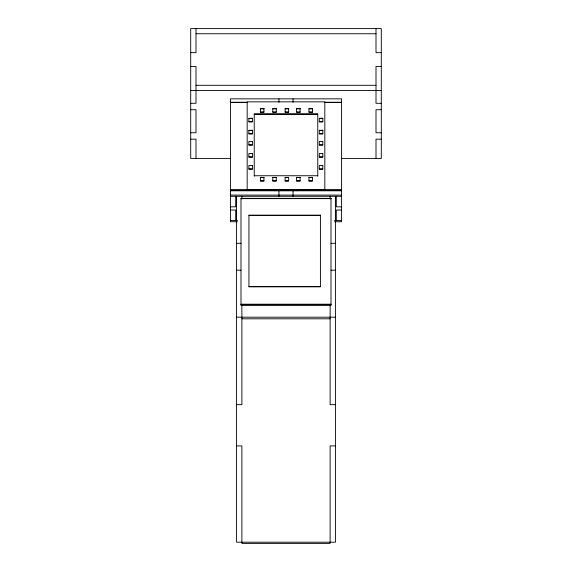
<?xml version="1.0" encoding="UTF-8"?>
<svg xmlns="http://www.w3.org/2000/svg" width="572" height="572" viewBox="0 0 572 572"><rect width="100%" height="100%" fill="white"/><g stroke="black" fill="none" stroke-linecap="round" stroke-linejoin="round"><path stroke-width="0.86" d="M195.996 33.755L376.004 33.755M190.698 52.653L195.996 52.653L195.996 28.6M381.302 52.653L376.004 52.653L376.004 28.6M190.698 66.402L195.996 66.402L195.996 103.289L190.698 103.289M381.302 66.402L376.004 66.402L376.004 103.289L381.302 103.289M195.996 85.299L376.004 85.299M190.698 90.455L381.302 90.455M230.409 102.238L247.304 102.238M324.696 102.238L341.591 102.238M230.409 102.438L247.304 102.438M324.696 102.438L341.591 102.438M260.41 108.809L263.942 108.809M272.765 108.809L276.29 108.809M285.121 108.809L288.645 108.809M296.589 108.809L300.121 108.809M308.944 108.809L312.469 108.809M190.698 109.702L195.996 109.702L195.996 132.754L190.698 132.754M381.302 109.702L376.004 109.702L376.004 132.754L381.302 132.754M260.41 112.04L263.942 112.04M272.765 112.04L276.29 112.04M285.121 112.04L288.645 112.04M296.589 112.04L300.121 112.04M308.944 112.04L312.469 112.04M254.233 114.271L317.767 114.271M248.892 118.447L252.424 118.447M319.276 118.447L322.808 118.447M248.892 121.686L252.424 121.686M319.276 121.686L322.808 121.686M248.892 130.48L252.424 130.48M319.276 130.48L322.808 130.48M248.892 133.719L252.424 133.719M319.276 133.719L322.808 133.719M190.698 139.168L195.996 139.168L195.996 158.408M381.302 139.168L376.004 139.168L376.004 158.408M248.892 144.888L252.424 144.888M319.276 144.888L322.808 144.888M248.892 156.921L252.424 156.921M319.276 156.921L322.808 156.921M230.745 158.408L190.698 158.408L190.698 28.6L381.302 28.6L381.302 158.408L341.255 158.408M248.892 168.947L252.424 168.947M319.276 168.947L322.808 168.947M254.233 175.747L317.767 175.747M260.41 177.606L263.942 177.606M272.765 177.606L276.29 177.606M285.121 177.606L288.645 177.606M296.589 177.606L300.121 177.606M308.944 177.606L312.469 177.606M260.41 180.838L263.942 180.838M272.765 180.838L276.29 180.838M285.121 180.838L288.645 180.838M296.589 180.838L300.121 180.838M308.944 180.838L312.469 180.838M247.175 189.496L324.825 189.496M230.409 189.897L341.591 189.897M230.409 190.097L341.591 190.097M274.531 190.598L297.469 190.598M230.409 190.798L341.591 190.798M230.409 195.095L341.591 195.095M230.409 196.296L341.591 196.296M240.998 198.62L331.002 198.62M230.409 206.821L235.7 206.821L235.7 196.296M341.591 206.821L336.3 206.821L336.3 196.296M230.409 210.024L235.7 210.024L235.7 220.549M341.591 210.024L336.3 210.024L336.3 220.549M248.942 215.422L320.413 215.422M230.409 220.549L237.466 220.549M334.534 220.549L341.591 220.549M237.466 221.75L230.409 221.75L230.409 98.849L341.591 98.849L341.591 221.75L334.534 221.75M236.586 243.3L240.998 243.3M331.002 243.3L335.414 243.3M236.586 270.184L240.998 270.184M331.002 270.184L335.414 270.184M248.942 286.565L320.413 286.565M240.998 304.211L331.002 304.211M240.998 304.483L331.002 304.483M236.586 317.188L335.414 317.188M241.877 318.804L330.123 318.804M236.586 404.654L241.877 404.654L241.877 304.769M335.414 404.654L330.123 404.654L330.123 304.769M236.586 445.917L241.877 445.917L241.877 543.4L330.123 543.4L330.123 445.917L335.414 445.917M335.414 196.296L335.414 542.206L236.586 542.206L236.586 196.296M330.123 196.296L330.123 198.956M324.825 189.897L324.825 101.837L247.175 101.837L247.175 189.897M317.767 176.147L317.767 113.871L254.233 113.871L254.233 176.147M297.469 190.097L297.469 190.798M293.057 98.849L293.057 102.281M293.057 190.798L293.057 196.296M278.943 98.849L278.943 102.281M278.943 190.798L278.943 196.296M274.531 190.097L274.531 190.798M241.877 196.296L241.877 198.956M263.942 108.608L260.41 108.608L260.41 112.248L263.942 112.248L263.942 108.608M276.29 108.608L272.765 108.608L272.765 112.248L276.29 112.248L276.29 108.608M288.645 108.608L285.121 108.608L285.121 112.248L288.645 112.248L288.645 108.608M300.121 108.608L296.589 108.608L296.589 112.248L300.121 112.248L300.121 108.608M312.469 108.608L308.944 108.608L308.944 112.248L312.469 112.248L312.469 108.608M252.424 118.247L248.892 118.247L248.892 121.886L252.424 121.886L252.424 118.247M322.808 118.247L319.276 118.247L319.276 121.886L322.808 121.886L322.808 118.247M252.424 130.28L248.892 130.28L248.892 133.919L252.424 133.919L252.424 130.28M322.808 130.28L319.276 130.28L319.276 133.919L322.808 133.919L322.808 130.28M252.424 141.448L248.892 141.448L248.892 145.088L252.424 145.088L252.424 141.448M322.808 141.448L319.276 141.448L319.276 145.088L322.808 145.088L322.808 141.448M252.424 153.482L248.892 153.482L248.892 157.121L252.424 157.121L252.424 153.482M322.808 153.482L319.276 153.482L319.276 157.121L322.808 157.121L322.808 153.482M252.424 165.515L248.892 165.515L248.892 169.148L252.424 169.148L252.424 165.515M322.808 165.515L319.276 165.515L319.276 169.148L322.808 169.148L322.808 165.515M263.942 177.406L260.41 177.406L260.41 181.045L263.942 181.045L263.942 177.406M276.29 177.406L272.765 177.406L272.765 181.045L276.29 181.045L276.29 177.406M288.645 177.406L285.121 177.406L285.121 181.045L288.645 181.045L288.645 177.406M300.121 177.406L296.589 177.406L296.589 181.045L300.121 181.045L300.121 177.406M312.469 177.406L308.944 177.406L308.944 181.045L312.469 181.045L312.469 177.406M331.002 198.355L240.998 198.355L240.998 305.427L331.002 305.427L331.002 198.355M320.413 215.158L248.942 215.158L248.942 286.837L320.413 286.837L320.413 215.158"/></g></svg>
